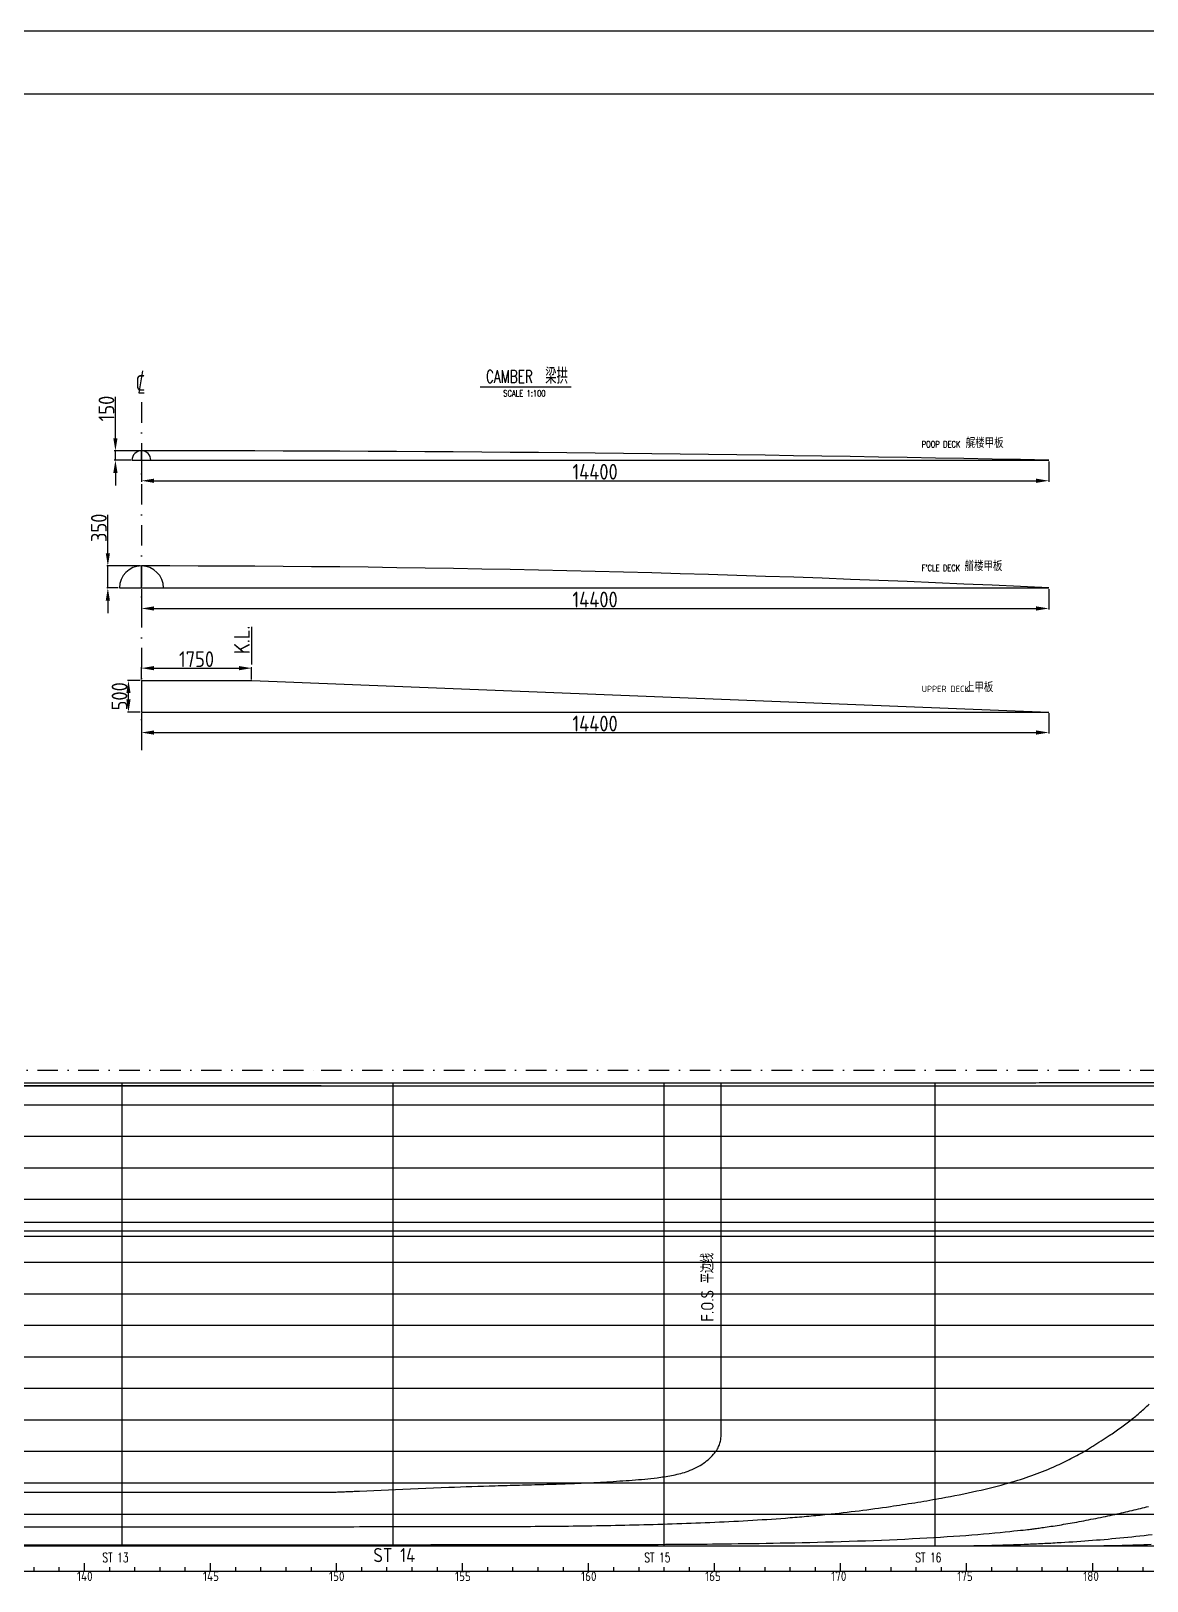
# Model space of a CAD drawing. Extents: x -990827 to -799530, y -79356 to 40656.
# Drawn here: x -873076 to -837654, y -44560 to 4644 of the extents above; entities that cross this region are included whole.
import ezdxf

# ---------------------------------------------------------------- set-up
doc = ezdxf.new("R2010")
doc.units = 0
doc.header["$MEASUREMENT"] = 0
doc.header["$PDMODE"] = 3
doc.header["$PDSIZE"] = 200
doc.linetypes.add('DASHDOT', pattern=[1, 0.5, -0.25, 0, -0.25])
for name, color, linetype in [('301', 7, 'Continuous'), ('grid', 7, 'Continuous'), ('sta', 7, 'Continuous')]:
    doc.layers.add(name, color=color, linetype=linetype)
doc.styles.add('ROMANS', font='romans.shx', dxfattribs={"width": 0.7, "height": 125})
doc.styles.get("Standard").update_dxf_attribs({"font": 'gbenor.shx', "bigfont": 'gbcbig.shx'})
doc.dimstyles.new('ISO-25', dxfattribs={"dimtxt": 250, "dimasz": 150, "dimexe": 35, "dimexo": 35, "dimgap": 35, "dimtad": 1, "dimdec": 0, "dimtxsty": 'Standard', "dimcen": 20, "dimclrd": 2, "dimclre": 2, "dimclrt": 2, "dimadec": 0, "dimazin": 0, "dimtfac": 1, "dimtdec": 0, "dimtmove": 0, "dimatfit": 3, "dimfxl": 1.25, "dimarcsym": 0})

# ---------------------------------------------------------------- blocks, each defined once
blk = doc.blocks.new('biaochi')
at = {"color": 253}
for p, q in [((-181560, 0), (0, 0)), ((-68600, 0), (-68600, 125)), ((-67800, 0), (-67800, 125)), ((-67000, 0), (-67000, 250)), ((-67000, 0), (-67000, 125)), ((-66200, 0), (-66200, 125)), ((-65400, 0), (-65400, 125)), ((-64600, 0), (-64600, 125)), ((-63800, 0), (-63800, 125)), ((-63000, 0), (-63000, 250)), ((-63000, 0), (-63000, 125)), ((-62200, 0), (-62200, 125)), ((-61400, 0), (-61400, 125)), ((-60600, 0), (-60600, 125)), ((-59800, 0), (-59800, 125)), ((-59000, 0), (-59000, 250)), ((-59000, 0), (-59000, 125)), ((-58200, 0), (-58200, 125)), ((-57400, 0), (-57400, 125)), ((-56600, 0), (-56600, 125)), ((-55800, 0), (-55800, 125)), ((-55000, 0), (-55000, 250)), ((-55000, 0), (-55000, 125)), ((-54200, 0), (-54200, 125)), ((-53400, 0), (-53400, 125)), ((-52600, 0), (-52600, 125)), ((-51800, 0), (-51800, 125)), ((-51000, 0), (-51000, 250)), ((-51000, 0), (-51000, 125)), ((-50200, 0), (-50200, 125)), ((-49400, 0), (-49400, 125)), ((-48600, 0), (-48600, 125)), ((-47800, 0), (-47800, 125)), ((-47000, 0), (-47000, 250)), ((-47000, 0), (-47000, 125)), ((-46200, 0), (-46200, 125)), ((-45400, 0), (-45400, 125)), ((-44600, 0), (-44600, 125)), ((-43800, 0), (-43800, 125)), ((-43000, 0), (-43000, 250)), ((-43000, 0), (-43000, 125)), ((-42200, 0), (-42200, 125)), ((-41400, 0), (-41400, 125)), ((-40600, 0), (-40600, 125)), ((-39800, 0), (-39800, 125)), ((-39000, 0), (-39000, 250)), ((-39000, 0), (-39000, 125)), ((-38200, 0), (-38200, 125)), ((-37400, 0), (-37400, 125)), ((-36600, 0), (-36600, 125)), ((-35800, 0), (-35800, 125)), ((-35000, 0), (-35000, 250)), ((-35000, 0), (-35000, 125)), ((-34200, 0), (-34200, 125)), ((-33400, 0), (-33400, 125))]:
    blk.add_line(p, q, dxfattribs=at)
at = {"color": 253, "style": 'ROMANS', "width": 0.7}
for s, p in [('ST 13', (-66432, 280)), ('ST 15', (-49232, 280)), ('ST 16', (-40632, 280))]:
    blk.add_text(s, height=300, dxfattribs=at).set_placement(p)
at = {"color": 253}
for s, height, p in [('ST 14', 450, (-57832, 280)), ('140', 300, (-67238, -317)), ('145', 300, (-63238, -317)), ('150', 300, (-59238, -317)), ('155', 300, (-55238, -317)), ('160', 300, (-51238, -317)), ('165', 300, (-47300, -316)), ('170', 300, (-43300, -316)), ('175', 300, (-39300, -316)), ('180', 300, (-35300, -316))]:
    blk.add_text(s, height=height, dxfattribs=at).set_placement(p)
blk = doc.blocks.new('*D3')
at = {"layer": 'Defpoints', "color": 0, "transparency": 16777216}
for p in [(-870637, -12337), (-869572, -12337), (-870272, -13037)]:
    blk.add_point(p, dxfattribs=at)
at = {"layer": 'grid', "color": 2, "lineweight": -2, "transparency": 16777216}
for p, q in [((-870637, -11937), (-870637, -10716)), ((-869607, -12337), (-870672, -12337)), ((-870637, -13037), (-870637, -12337)), ((-870307, -13037), (-870672, -13037)), ((-870637, -13437), (-870637, -13837))]:
    blk.add_line(p, q, dxfattribs=at)
at = {"layer": 'grid', "color": 2, "transparency": 16777216}
for points in [[(-870703, -11937), (-870570, -11937), (-870637, -12337)], [(-870703, -13437), (-870570, -13437), (-870637, -13037)]]:
    blk.add_solid(points, dxfattribs=at)
at = {"layer": 'grid', "color": 2, "transparency": 16777216, "insert": (-870922, -11127), "char_height": 500, "attachment_point": 5, "rotation": 90}
blk.add_mtext('350', dxfattribs=at)
blk = doc.blocks.new('*D4')
at = {"layer": 'Defpoints', "color": 0, "transparency": 16777216}
for p in [(-869572, -8682), (-870396, -8982), (-869872, -8982)]:
    blk.add_point(p, dxfattribs=at)
at = {"layer": 'grid', "color": 2, "lineweight": -2, "transparency": 16777216}
for p, q in [((-870396, -8282), (-870396, -6971)), ((-869607, -8682), (-870431, -8682)), ((-870396, -8982), (-870396, -8682)), ((-869907, -8982), (-870431, -8982)), ((-870396, -9382), (-870396, -9782))]:
    blk.add_line(p, q, dxfattribs=at)
at = {"layer": 'grid', "color": 2, "transparency": 16777216}
for points in [[(-870463, -8282), (-870330, -8282), (-870396, -8682)], [(-870463, -9382), (-870330, -9382), (-870396, -8982)]]:
    blk.add_solid(points, dxfattribs=at)
at = {"layer": 'grid', "color": 2, "transparency": 16777216, "insert": (-870681, -7340), "char_height": 500, "attachment_point": 5, "rotation": 90}
blk.add_mtext('150', dxfattribs=at)
blk = doc.blocks.new('*D5')
at = {"layer": 'Defpoints', "color": 0, "transparency": 16777216}
for p in [(-869572, -16975), (-840772, -16975), (-840772, -17626)]:
    blk.add_point(p, dxfattribs=at)
at = {"layer": 'grid', "color": 2, "lineweight": -2, "transparency": 16777216}
for p, q in [((-869572, -17010), (-869572, -17661)), ((-840772, -17010), (-840772, -17661)), ((-869172, -17626), (-841172, -17626))]:
    blk.add_line(p, q, dxfattribs=at)
at = {"layer": 'grid', "color": 2, "transparency": 16777216}
for points in [[(-869172, -17559), (-869172, -17693), (-869572, -17626)], [(-841172, -17559), (-841172, -17693), (-840772, -17626)]]:
    blk.add_solid(points, dxfattribs=at)
at = {"layer": 'grid', "color": 2, "transparency": 16777216, "insert": (-855172, -17341), "char_height": 500, "attachment_point": 5}
blk.add_mtext('14400', dxfattribs=at)
blk = doc.blocks.new('*D6')
at = {"layer": 'Defpoints', "color": 0, "transparency": 16777216}
for p in [(-869572, -13037), (-840772, -13037), (-840772, -13688)]:
    blk.add_point(p, dxfattribs=at)
at = {"layer": 'grid', "color": 2, "lineweight": -2, "transparency": 16777216}
for p, q in [((-869572, -13072), (-869572, -13723)), ((-840772, -13072), (-840772, -13723)), ((-869172, -13688), (-841172, -13688))]:
    blk.add_line(p, q, dxfattribs=at)
at = {"layer": 'grid', "color": 2, "transparency": 16777216}
for points in [[(-869172, -13621), (-869172, -13754), (-869572, -13688)], [(-841172, -13621), (-841172, -13754), (-840772, -13688)]]:
    blk.add_solid(points, dxfattribs=at)
at = {"layer": 'grid', "color": 2, "transparency": 16777216, "insert": (-855172, -13403), "char_height": 500, "attachment_point": 5}
blk.add_mtext('14400', dxfattribs=at)
blk = doc.blocks.new('*D7')
at = {"layer": 'Defpoints', "color": 0, "transparency": 16777216}
for p in [(-869572, -8982), (-840772, -8982), (-840772, -9633)]:
    blk.add_point(p, dxfattribs=at)
at = {"layer": 'grid', "color": 2, "lineweight": -2, "transparency": 16777216}
for p, q in [((-869572, -9017), (-869572, -9668)), ((-840772, -9017), (-840772, -9668)), ((-869172, -9633), (-841172, -9633))]:
    blk.add_line(p, q, dxfattribs=at)
at = {"layer": 'grid', "color": 2, "transparency": 16777216}
for points in [[(-869172, -9566), (-869172, -9700), (-869572, -9633)], [(-841172, -9566), (-841172, -9700), (-840772, -9633)]]:
    blk.add_solid(points, dxfattribs=at)
at = {"layer": 'grid', "color": 2, "transparency": 16777216, "insert": (-855172, -9348), "char_height": 500, "attachment_point": 5}
blk.add_mtext('14400', dxfattribs=at)
blk = doc.blocks.new('*D8')
at = {"layer": 'Defpoints', "color": 0, "transparency": 16777216}
for p in [(-869982, -15975), (-869572, -15975), (-869572, -16975)]:
    blk.add_point(p, dxfattribs=at)
at = {"layer": 'grid', "color": 2, "lineweight": -2, "transparency": 16777216}
for p, q in [((-869607, -15975), (-870017, -15975)), ((-869982, -16575), (-869982, -16375)), ((-869607, -16975), (-870017, -16975))]:
    blk.add_line(p, q, dxfattribs=at)
at = {"layer": 'grid', "color": 2, "transparency": 16777216}
for points in [[(-870049, -16375), (-869915, -16375), (-869982, -15975)], [(-870049, -16575), (-869915, -16575), (-869982, -16975)]]:
    blk.add_solid(points, dxfattribs=at)
at = {"layer": 'grid', "color": 2, "transparency": 16777216, "insert": (-870267, -16475), "char_height": 500, "attachment_point": 5, "rotation": 90}
blk.add_mtext('500', dxfattribs=at)
blk = doc.blocks.new('*D9')
at = {"layer": 'Defpoints', "color": 0, "transparency": 16777216}
for p in [(-866072, -15582), (-869572, -15975), (-866072, -15975)]:
    blk.add_point(p, dxfattribs=at)
at = {"layer": 'grid', "color": 2, "lineweight": -2, "transparency": 16777216}
for p, q in [((-869572, -15940), (-869572, -15547)), ((-869172, -15582), (-866472, -15582)), ((-866072, -15940), (-866072, -15547))]:
    blk.add_line(p, q, dxfattribs=at)
at = {"layer": 'grid', "color": 2, "transparency": 16777216}
for points in [[(-869172, -15515), (-869172, -15649), (-869572, -15582)], [(-866472, -15515), (-866472, -15649), (-866072, -15582)]]:
    blk.add_solid(points, dxfattribs=at)
at = {"layer": 'grid', "color": 2, "transparency": 16777216, "insert": (-867822, -15297), "char_height": 500, "attachment_point": 5}
blk.add_mtext('1750', dxfattribs=at)

msp = doc.modelspace()

# ---------------------------------------------------------------- linework, layer by layer
msp.add_line((-799529.8, 4644.3), (-990827, 4644.3))
at = {"color": 4}
for p, q in [((-869871.6, -8981.9), (-840771.6, -8981.9)), ((-870271.6, -13036.8), (-840771.6, -13036.8)), ((-869571.6, -15975.1), (-869571.6, -16975.1)), ((-869571.6, -15975.1), (-866071.6, -15975.1)), ((-866071.6, -15975.1), (-840771.6, -16975.1)), ((-869571.6, -16975.1), (-840771.6, -16975.1))]:
    msp.add_line(p, q, dxfattribs=at)
at = {"color": 1, "linetype": 'DASHDOT', "ltscale": 1300}
msp.add_line((-910577.4, -28343.5), (-863868.2, -28343.5), dxfattribs=at)
at = {"color": 2}
msp.add_line((-910577.7, -28743.5), (-863868.4, -28743.5), dxfattribs=at)
at = {"color": 3}
msp.add_line((-910577.4, -41743.5), (-863868.2, -41743.5), dxfattribs=at)
at = {"color": 151}
msp.add_line((-910577.7, -42839), (-863868.4, -42839), dxfattribs=at)
at = {"color": 171}
for p, q in [((-910577.4, -43416.8), (-863868.2, -43416.8)), ((-910577.4, -43443.5), (-863868.2, -43443.5))]:
    msp.add_line(p, q, dxfattribs=at)
at = {"color": 6}
msp.add_lwpolyline([(-801529.8, 2644.3), (-988762.3, 2644.3)], dxfattribs=at)
at = {"color": 1, "linetype": 'DASHDOT', "ltscale": 1300}
msp.add_lwpolyline([(-863868.2, -28343.5), (-807698.8, -28343.5)], dxfattribs=at)
at = {"color": 3}
msp.add_lwpolyline([(-863868.1, -41743.5, 0.0031947), (-863693.5, -41742.4, 0.0026842), (-863518.8, -41739.1, 0.0021609), (-863344.2, -41734.3, 0.0016418), (-863169.5, -41728, 0.001135), (-862995, -41720.8, 0.0006043), (-862820.4, -41713), (-862645.8, -41704.9), (-861278.8, -41644.4), (-859812.7, -41584.1, -0.0024469), (-858346, -41534.4, -0.0008446), (-857572.3, -41514, 0.0008136), (-856798.6, -41493.6, 0.0024263), (-856025.2, -41468.3, 0.0059081), (-854388.8, -41385.4, 0.0027642), (-853991.5, -41359, 0.0058838), (-853594.9, -41325.8, 0.0090261), (-853199.7, -41280.8, 0.0052172), (-852977.4, -41248.7, 0.0077602), (-852742.1, -41209, 0.0139277), (-852508.9, -41159.3, 0.0201597), (-852279.8, -41093.8, 0.0290571), (-852023.1, -40992.1, 0.0338496), (-851781, -40858.9, 0.0346019), (-851583.4, -40711.7, 0.0396541), (-851409.8, -40537.1, 0.0334965), (-851310.7, -40403.3, 0.0438906), (-851233.4, -40256, 0.0448743), (-851190.4, -40119, 0.0530754), (-851174.7, -39977), (-851174.7, -28743.5)], format="xyb", dxfattribs=at)
at = {"color": 151}
for points in [[(-863868.4, -42842.7, -0.0006011), (-863377.4, -42838.9, -0.0014507), (-861919.7, -42833.7), (-860458.3, -42833.4), (-859517.3, -42833.6, 0.0005691), (-858577.4, -42832.4, 0.0021319), (-856167.7, -42816.2, 0.0033491), (-853777.4, -42773.9, 0.0020623), (-852572.2, -42739.6, 0.0029489), (-851375.8, -42693.5, 0.00356), (-850169.2, -42631.3, 0.0050161), (-848977.4, -42549.4, 0.0027749), (-848388.6, -42499.8, 0.0031491), (-847804.7, -42443.5, 0.0055534), (-846794.5, -42328.4, 0.0050601), (-845799.1, -42193.5, 0.003996), (-845026.5, -42074.5, 0.0045644), (-844262.9, -41943.5), (-844177.4, -41928, 0.008271), (-843050, -41702.3, 0.0167483), (-842025.8, -41443.5, 0.0147253), (-841311.2, -41214.3, 0.0187194), (-840627.7, -40943.5, 0.014595), (-840127.7, -40705.8, 0.0127744), (-839646.1, -40443.5, 0.0034347), (-839511.1, -40364.3, 0.0031448), (-839377.4, -40283.3, 0.0058492), (-839111.9, -40116.1, 0.0045638), (-838850.4, -39943.5, 0.0069593), (-838498.9, -39699.9, 0.0116186), (-838157, -39443.5, 0.0122467), (-837865.1, -39202.1, 0.015821), (-837586, -38943.5, 0.013667)], [(-863868.4, -43443.5), (-843997.7, -43443.5, 0.0026866), (-843377.4, -43440.2, 0.0037758), (-842459.3, -43423.4, 0.0034734), (-841549.9, -43393.5, 0.002), (-841027.4, -43370.6, 0.0021861), (-840507.6, -43343.5, 0.0045027), (-839506.6, -43277.9, 0.0053179), (-838518, -43193.5, 0.0068518), (-837491.1, -43080.7, 0.0105708)], [(-863868.4, -43443.5), (-836688.3, -43443.5, 0.0010686)], [(-863868.4, -43443.5), (-831650.5, -43443.5, 0.0008373)], [(-863868.4, -43443.5), (-827086.2, -43443.5, 0.0009455)], [(-863868.4, -43443.5), (-822173.6, -43443.5, 0.0004944)]]:
    msp.add_lwpolyline(points, format="xyb", dxfattribs=at)
at = {"color": 171}
for points in [[(-863868.2, -43416.8), (-863643.9, -43416.6), (-863348.1, -43415.8), (-862994.1, -43414.8), (-862595.1, -43413.4), (-862164.6, -43412), (-861715.8, -43410.5), (-861262, -43409), (-860816.6, -43407.8), (-860390.2, -43406.8), (-859982.9, -43406), (-859592, -43405.5), (-859215.1, -43405.1), (-858849.4, -43404.9), (-858492.4, -43404.8), (-858141.6, -43404.8), (-857794.2, -43404.7), (-857448.1, -43404.7), (-857102.9, -43404.7), (-856758.3, -43404.7), (-856414.4, -43404.5), (-856071, -43404.3), (-855728, -43404), (-855385.3, -43403.5), (-855042.9, -43402.9), (-854701.4, -43402.1), (-854365.1, -43401.2), (-854039.1, -43400.2), (-853728.5, -43399.1), (-853438.3, -43398.1), (-853173.6, -43397), (-852939.4, -43396.1), (-852740.9, -43395.2), (-852580.9, -43394.5), (-852453.2, -43393.9), (-852349.8, -43393.4), (-852262.1, -43392.9), (-852181.9, -43392.3), (-852101, -43391.6), (-852011.1, -43390.7), (-851903.7, -43389.6), (-851772.6, -43388.2), (-851619.1, -43386.6), (-851446.4, -43384.7), (-851257.7, -43382.6), (-851056.2, -43380.3), (-850845.2, -43377.7), (-850627.8, -43374.9), (-850407.4, -43371.9), (-850186.5, -43368.8), (-849965.1, -43365.4), (-849742.7, -43361.8), (-849518.6, -43357.9), (-849292.4, -43353.7), (-849063.3, -43349.2), (-848830.8, -43344.3), (-848594.3, -43339), (-848353.5, -43333.3), (-848108.7, -43327.2), (-847860.6, -43320.6), (-847609.7, -43313.5), (-847356.8, -43306), (-847102.4, -43297.9), (-846847.2, -43289.4), (-846591.7, -43280.3), (-846336.7, -43270.6), (-846083, -43260.5), (-845831.4, -43249.8), (-845582.9, -43238.8), (-845338.2, -43227.4), (-845098.4, -43215.6), (-844864.3, -43203.5), (-844636.7, -43191.2), (-844416.4, -43178.6), (-844202.7, -43165.7), (-843995.2, -43152.6), (-843793, -43139.1), (-843595.6, -43125.2), (-843402.1, -43110.8), (-843212, -43096), (-843024.5, -43080.6), (-842839.4, -43064.8), (-842658.3, -43048.6), (-842483, -43032.5), (-842315.5, -43016.6), (-842157.9, -43001.2), (-842012, -42986.7), (-841879.8, -42973.2), (-841763.3, -42961.2), (-841663.7, -42950.7), (-841579.6, -42941.6), (-841508.7, -42933.8), (-841448.8, -42927), (-841397.8, -42921), (-841353.4, -42915.6), (-841313.4, -42910.5), (-841275.6, -42905.7), (-841238.2, -42900.8), (-841200.3, -42895.8), (-841161.5, -42890.6), (-841121.3, -42885.2), (-841079.1, -42879.4), (-841034.6, -42873.2), (-840987.2, -42866.5), (-840936.5, -42859.2), (-840882, -42851.3), (-840824.2, -42842.8), (-840763.6, -42833.8), (-840700.6, -42824.4), (-840635.8, -42814.5), (-840569.6, -42804.3), (-840502.5, -42793.8), (-840435, -42783.1), (-840367.5, -42772.3), (-840300, -42761.2), (-840232.2, -42749.9), (-840164, -42738.4), (-840095.2, -42726.5), (-840025.6, -42714.3), (-839955.1, -42701.7), (-839883.5, -42688.8), (-839810.6, -42675.4), (-839736.5, -42661.5), (-839661.5, -42647.3), (-839585.8, -42632.8), (-839509.4, -42617.9), (-839432.6, -42602.8), (-839355.6, -42587.5), (-839278.5, -42572), (-839201.6, -42556.3), (-839124.8, -42540.4), (-839048.5, -42524.5), (-838972.6, -42508.6), (-838897.4, -42492.6), (-838823, -42476.6), (-838749.4, -42460.8), (-838676.9, -42445), (-838605.5, -42429.3), (-838535.1, -42413.8), (-838465.6, -42398.3), (-838396.8, -42382.8), (-838328.7, -42367.4), (-838261, -42352), (-838193.7, -42336.5), (-838126.6, -42320.9), (-838059.7, -42305.2), (-837992.9, -42289.5), (-837926.5, -42273.7), (-837860.6, -42257.8), (-837795.3, -42242), (-837730.8, -42226.3), (-837667.1, -42210.6), (-837604.5, -42195)], [(-863868.4, -43443.5), (-814362.8, -43443.5)]]:
    msp.add_lwpolyline(points, dxfattribs=at)
for points in [[(-863868.4, -43443.5), (-839714.7, -43443.5, 0.0017554), (-839377.4, -43442.3, 0.0047295), (-838444.7, -43426.9, 0.0051525), (-837523.6, -43393.5, 0.0025894)], [(-863868.4, -43443.5), (-834061.3, -43443.5, 0.0012176)], [(-863868.4, -43443.5), (-829354.3, -43443.5, 0.0005086)], [(-863868.4, -43443.5), (-824718.8, -43443.5, 0.0007402)], [(-863868.4, -43443.5), (-819521.6, -43443.5, 0.0008977)]]:
    msp.add_lwpolyline(points, format="xyb", dxfattribs=at)
at = {"color": 151}
msp.add_lwpolyline([(-863868.4, -43443.5), (-817022.6, -43443.5)], dxfattribs=at)
at = {"color": 4}
for centre, radius, start, end in [((-869571.6, -8981.9), 300, 0, 180), ((-869571.6, -1391231.9), 1382550, 88.8063811, 90), ((-869571.6, -13036.8), 700, 0, 180), ((-869571.6, -605143.9), 592807.1, 87.2153368, 90)]:
    msp.add_arc(centre, radius, start, end, dxfattribs=at)
at = {"layer": '301', "color": 2}
msp.add_lwpolyline([(-863868.1, -28843.5), (-848977.4, -28843.5), (-848177.4, -28843.5), (-847377.4, -28843.4), (-846577.4, -28843.4), (-845777.4, -28843.2), (-844977.4, -28843), (-844177.4, -28842.7), (-843377.4, -28842.4, 0.0003016), (-842977.4, -28842.2, -0.0003016), (-842577.4, -28842, 0.0003417), (-842177.4, -28841.7, -0.0003417), (-841777.4, -28841.4, 0.0003712), (-841377.4, -28841.1, -0.0003712), (-840977.4, -28840.8, 0.0004339), (-840577.4, -28840.5, -0.0004339), (-840177.4, -28840.1, 0.0004991), (-839777.4, -28839.7, -0.0004991), (-839377.4, -28839.3, 0.0005882), (-838977.4, -28838.9, -0.0005882), (-838577.4, -28838.4, 0.0006299), (-838177.4, -28837.9, -0.0006299), (-837777.4, -28837.4, 0.0007227), (-837377.4, -28836.9, -0.0007228)], format="xyb", dxfattribs=at)
at = {"layer": 'grid', "color": 2}
for p, q in [((-869537.1, -6141.7), (-869648.6, -6841.8)), ((-869648.6, -6841.8), (-869483.6, -6841.8)), ((-866071.6, -15466.5), (-866071.6, -14271.3))]:
    msp.add_line(p, q, dxfattribs=at)
at = {"layer": 'grid', "color": 4}
msp.add_line((-858815.5, -6656), (-855925.9, -6656), dxfattribs=at)
at = {"layer": 'grid', "color": 1, "linetype": 'DASHDOT', "ltscale": 1300}
msp.add_line((-869571.6, -7139.3), (-869571.6, -18188.1), dxfattribs=at)
at = {"layer": 'grid'}
for p, q in [((-869571.6, -8981.9), (-869571.6, -8681.9)), ((-869571.6, -13036.8), (-869571.6, -12336.8))]:
    msp.add_line(p, q, dxfattribs=at)
at = {"layer": 'grid', "color": 2, "ltscale": 1200}
for p, q in [((-988582.5, -28843.5), (-802606.3, -28843.5)), ((-988568.4, -33173.5), (-802630.3, -33173.5))]:
    msp.add_line(p, q, dxfattribs=at)
at = {"layer": 'grid', "color": 251}
for points in [[(-870177.4, -43443.5), (-870177.4, -28743.5)], [(-861577.4, -43443.5), (-861577.4, -28743.5)], [(-852977.4, -43443.5), (-852977.4, -28743.5)], [(-844377.4, -43443.5), (-844377.4, -28743.5)], [(-988195.6, -30443.5), (-802657.5, -30443.5)], [(-988195.6, -31443.5), (-802657.5, -31443.5)], [(-988195.6, -32443.5), (-802657.5, -32443.5)], [(-988195.6, -33443.5), (-802657.5, -33443.5)], [(-988195.6, -34443.5), (-802657.5, -34443.5)], [(-988195.6, -35443.5), (-802657.5, -35443.5)], [(-988195.6, -36443.5), (-802657.5, -36443.5)], [(-988195.6, -37443.5), (-802657.5, -37443.5)], [(-988195.6, -38443.5), (-802657.5, -38443.5)], [(-988195.6, -39443.5), (-802657.5, -39443.5)], [(-988195.6, -40443.5), (-802657.5, -40443.5)], [(-988195.6, -41443.5), (-802657.5, -41443.5)], [(-988195.6, -42443.5), (-802657.5, -42443.5)], [(-988419.6, -43443.5), (-802657.5, -43443.5)]]:
    msp.add_lwpolyline(points, dxfattribs=at)
at = {"layer": 'grid', "color": 253}
msp.add_lwpolyline([(-988195.6, -29443.5), (-802657.5, -29443.5)], dxfattribs=at)
at = {"layer": 'grid', "color": 1, "ltscale": 1200}
msp.add_lwpolyline([(-987956.6, -33613.5), (-801779.7, -33613.5)], dxfattribs=at)
at = {"layer": 'sta'}
msp.add_lwpolyline([(-863868.1, -28843.5), (-893034.9, -28843.5)], dxfattribs=at)
msp.add_lwpolyline([(-863868.4, -28743.5), (-848977.4, -28743.5), (-848177.4, -28743.5), (-847377.4, -28743.4), (-846577.4, -28743.4), (-845777.4, -28743.2), (-844977.4, -28743), (-844177.4, -28742.7), (-843377.4, -28742.4, 0.0003016), (-842977.4, -28742.2, -0.0003016), (-842577.4, -28742, 0.0003417), (-842177.4, -28741.7, -0.0003417), (-841777.4, -28741.4, 0.0003712), (-841377.4, -28741.1, -0.0003712), (-840977.4, -28740.8, 0.0004339), (-840577.4, -28740.5, -0.0004339), (-840177.4, -28740.1, 0.0004991), (-839777.4, -28739.7, -0.0004991), (-839377.4, -28739.3, 0.0005882), (-838977.4, -28738.9, -0.0005882), (-838577.4, -28738.4, 0.0006299), (-838177.4, -28737.9, -0.0006299), (-837777.4, -28737.4, 0.0007227), (-837377.4, -28736.9, -0.0007228)], format="xyb", dxfattribs=at)

# ---------------------------------------------------------------- block references
at = {"layer": 'grid'}
msp.add_blockref('biaochi', (-804377.4, -44243.4), dxfattribs=at)

# ---------------------------------------------------------------- texts
at = {"layer": 'grid', "color": 2}
for s, height, p in [('C', 500, (-869757, -6776.3)), ('艉楼甲板', 300, (-843407, -8587.4)), (' 艏楼甲板', 300, (-843606, -12497.3)), ('UPPER DECK', 200, (-844805, -16342.3)), ('上甲板', 300, (-843433, -16342.3))]:
    msp.add_text(s, height=height, dxfattribs=at).set_placement(p)
at = {"layer": 'grid', "color": 6, "style": 'ROMANS', "width": 0.7}
msp.add_text('CAMBER', height=400, dxfattribs=at).set_placement((-858636.8, -6523.2))
at = {"layer": 'grid', "color": 6}
msp.add_text('梁拱', height=500, dxfattribs=at).set_placement((-856753.8, -6553.2))
at = {"layer": 'grid', "color": 2, "style": 'ROMANS', "width": 0.7}
for s, p in [('SCALE 1:100', (-858084.9, -6958.3)), ('POOP DECK', (-844805, -8573.4)), ("F'CLE DECK  ", (-844805, -12501.3))]:
    msp.add_text(s, height=200, dxfattribs=at).set_placement(p)
at = {"layer": 'grid', "color": 2}
msp.add_text('K.L.', height=500, rotation=90, dxfattribs=at).set_placement((-866131, -15140.1))
at = {"layer": 'grid', "color": 171}
msp.add_text('F.O.S 平边线', height=400, rotation=90, dxfattribs=at).set_placement((-851408.9, -36328.6))

# ---------------------------------------------------------------- dimensions: what is measured, and where the dimension line sits
at = {"layer": 'grid'}
dim = msp.add_linear_dim(base=(-870396.4, -8981.9), p1=(-869571.6, -8681.9), p2=(-869871.6, -8981.9), angle=90, text='150', dimstyle='ISO-25', override={"dimtxt": 500, "dimasz": 400}, dxfattribs=at)
dim.commit()
dim.dimension.update_dxf_attribs({"geometry": '*D4', "text_midpoint": (-870396.4, -7339.6), "dimtype": 160})
for base, p1, p2, text, picture, middle in [((-840771.6, -9632.8), (-869571.6, -8981.9), (-840771.6, -8981.9), '14400', '*D7', (-855171.6, -9347.8)), ((-840771.6, -13687.7), (-869571.6, -13036.8), (-840771.6, -13036.8), '14400', '*D6', (-855171.6, -13402.7)), ((-866071.6, -15581.9), (-869571.6, -15975.1), (-866071.6, -15975.1), '1750', '*D9', (-867821.6, -15296.9)), ((-840771.6, -17626), (-869571.6, -16975.1), (-840771.6, -16975.1), '14400', '*D5', (-855171.6, -17341))]:
    dim = msp.add_linear_dim(base=base, p1=p1, p2=p2, text=text, dimstyle='ISO-25', override={"dimtxt": 500, "dimasz": 400}, dxfattribs=at)
    dim.commit()
    dim.dimension.update_dxf_attribs({"geometry": picture, "text_midpoint": middle})
for base, p1, p2, text, picture, middle in [((-870636.6, -12336.8), (-870271.6, -13036.8), (-869571.6, -12336.8), '350', '*D3', (-870921.6, -11126.6)), ((-869982, -15975.1), (-869571.6, -16975.1), (-869571.6, -15975.1), '500', '*D8', (-870267, -16475.1))]:
    dim = msp.add_linear_dim(base=base, p1=p1, p2=p2, angle=90, text=text, dimstyle='ISO-25', override={"dimtxt": 500, "dimasz": 400}, dxfattribs=at)
    dim.commit()
    dim.dimension.update_dxf_attribs({"geometry": picture, "text_midpoint": middle})

doc.saveas('drawing.dxf')
